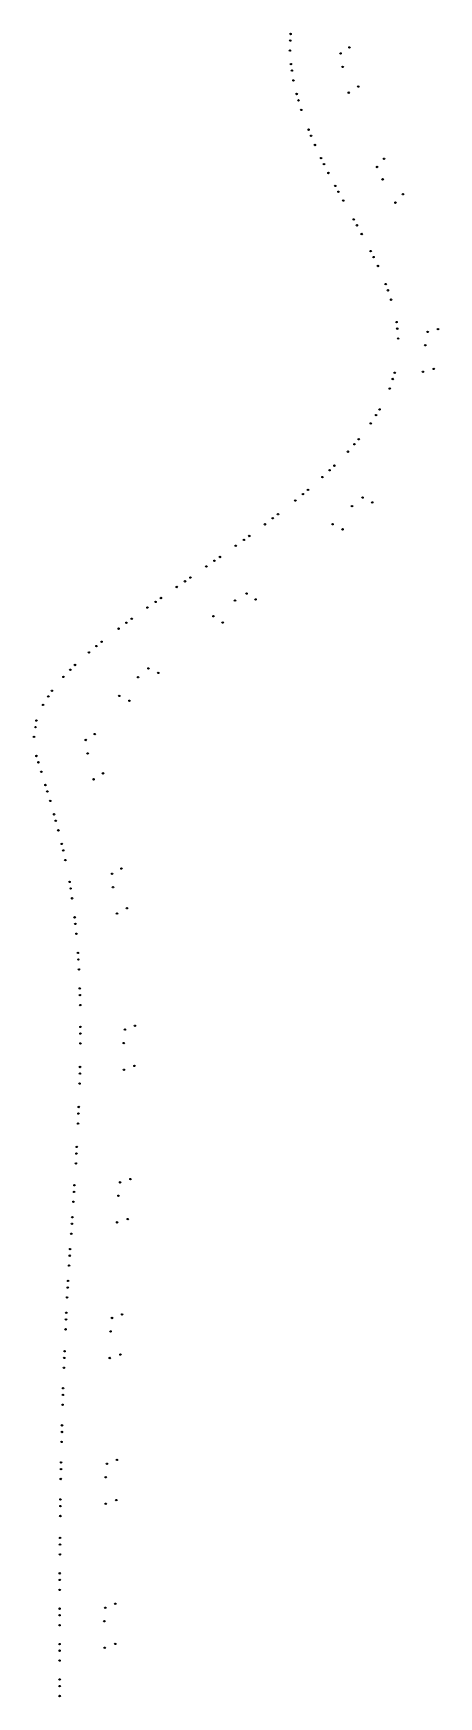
# Model space of a CAD drawing. Header units: millimetres. Extents: x 207 to 323, y 438 to 915.
import ezdxf

# ---------------------------------------------------------------- set-up
doc = ezdxf.new("R2010")
doc.units = ezdxf.units.MM
doc.header["$MEASUREMENT"] = 0
doc.layers.add('18_holes', color=18, linetype='Continuous', true_color=0x000000)

msp = doc.modelspace()

# ---------------------------------------------------------------- linework, layer by layer
at = {"layer": '18_holes'}
for centre in [(280.21, 913.36), (280.28, 915.26), (297.19, 911.39), (280.12, 910.51), (280.4, 906.63), (294.63, 909.67), (280.69, 904.75), (281.13, 901.94), (295.23, 905.83), (282.04, 898.05), (297, 898.42), (299.69, 900.17), (282.57, 896.22), (283.37, 893.49), (285.44, 887.81), (286.18, 886.06), (287.28, 883.43), (289.04, 879.65), (289.88, 877.95), (307.13, 879.46), (291.15, 875.4), (305.11, 877.12), (306.7, 873.57), (293.11, 871.68), (294.02, 870.01), (312.5, 869.29), (295.38, 867.5), (310.38, 866.89), (298.41, 862.06), (299.32, 860.39), (300.69, 857.89), (303.26, 853), (304.09, 851.29), (305.33, 848.73), (307.57, 843.54), (308.19, 841.75), (309.12, 839.06), (310.69, 832.65), (310.88, 830.76), (322.58, 830.63), (311.15, 827.92), (318.94, 825.99), (319.6, 829.82), (309.6, 816.31), (310.17, 818.12), (318.26, 818.39), (321.36, 819.2), (308.75, 813.59), (304.82, 805.98), (305.83, 807.59), (303.3, 803.57), (298.62, 797.62), (299.86, 799.05), (296.75, 795.47), (289.43, 788.18), (291.49, 790.15), (292.87, 791.46), (283.84, 783.3), (285.3, 784.52), (300.95, 782.3), (276.7, 777.55), (281.66, 781.47), (297.91, 779.88), (303.72, 780.92), (272.93, 774.65), (275.19, 776.39), (292.34, 774.67), (295.19, 773.2), (264.59, 768.51), (266.9, 770.19), (268.44, 771.3), (258.48, 764.19), (260.04, 765.28), (250.02, 758.3), (251.58, 759.38), (256.15, 762.55), (243.12, 753.51), (247.67, 756.68), (267.67, 754.8), (239.24, 750.77), (241.57, 752.41), (264.36, 752.78), (270.24, 753.09), (230.96, 744.72), (233.24, 746.42), (234.77, 747.56), (258.19, 748.29), (260.83, 746.48), (224.64, 739.74), (226.1, 740.96), (222.45, 737.92), (215.15, 730.9), (217.14, 732.95), (218.47, 734.31), (236.58, 730.81), (239.54, 733.32), (242.35, 732.03), (210.83, 725.29), (211.84, 726.9), (231.17, 725.43), (209.32, 722.87), (234.07, 724.05), (207.15, 716.49), (207.43, 718.37), (206.71, 713.67), (221.56, 712.8), (224.14, 714.49), (207.43, 708.21), (207.99, 706.4), (222.11, 708.95), (208.83, 703.68), (223.79, 701.52), (226.5, 703.23), (210.01, 699.88), (210.55, 698.06), (211.36, 695.33), (212.47, 691.48), (212.97, 689.65), (213.7, 686.89), (214.67, 682.99), (215.09, 681.13), (215.71, 678.35), (229.1, 674.44), (231.79, 675.94), (216.92, 672.09), (217.21, 670.21), (229.37, 670.56), (217.66, 667.4), (230.53, 663.03), (233.35, 664.55), (218.38, 661.94), (218.58, 660.05), (218.88, 657.22), (219.32, 651.75), (219.44, 649.85), (219.61, 647.01), (219.84, 641.54), (219.89, 639.64), (219.97, 636.79), (220.03, 630.52), (232.78, 629.74), (235.66, 630.83), (220.02, 625.77), (220.03, 628.62), (232.48, 625.87), (219.87, 617.13), (219.92, 619.03), (232.5, 618.24), (235.52, 619.33), (219.8, 614.28), (219.48, 605.66), (219.56, 607.56), (219.35, 602.81), (219, 596.1), (218.73, 591.36), (218.89, 594.2), (234.36, 586.88), (218.21, 583.21), (218.33, 585.1), (230.92, 582.09), (231.42, 585.94), (218.02, 580.36), (217.59, 574.05), (217.72, 575.95), (230.54, 574.47), (233.61, 575.4), (217.39, 571.21), (216.97, 564.91), (217.09, 566.81), (216.78, 562.07), (216.39, 555.77), (216.5, 557.67), (215.99, 548.53), (216.23, 552.93), (215.76, 543.79), (215.9, 546.63), (229.08, 547.05), (232, 548.05), (228.66, 543.19), (215.4, 535.62), (215.48, 537.52), (228.44, 535.57), (231.49, 536.56), (215.29, 532.77), (215.02, 524.99), (215.08, 526.89), (214.93, 522.15), (214.76, 516.26), (214.64, 511.52), (214.71, 514.36), (214.5, 505.63), (230.51, 506.34), (214.41, 500.88), (214.47, 503.73), (227.3, 501.39), (227.62, 505.26), (214.31, 495.01), (214.3, 493.11), (227.3, 493.76), (230.32, 494.84), (214.28, 490.26), (214.17, 482.08), (214.19, 483.98), (214.14, 479.23), (214.11, 473.83), (214.08, 469.08), (214.1, 471.93), (214.06, 463.69), (227.14, 463.95), (230.02, 465.08), (214.05, 458.94), (214.06, 461.79), (226.89, 460.08), (214.05, 453.54), (230.01, 453.58), (214.05, 451.64), (214.06, 448.79), (227.01, 452.46), (214.07, 443.39), (214.07, 441.49), (214.08, 438.64)]:
    msp.add_circle(centre, 0.202, dxfattribs=at)

doc.saveas('drawing.dxf')
